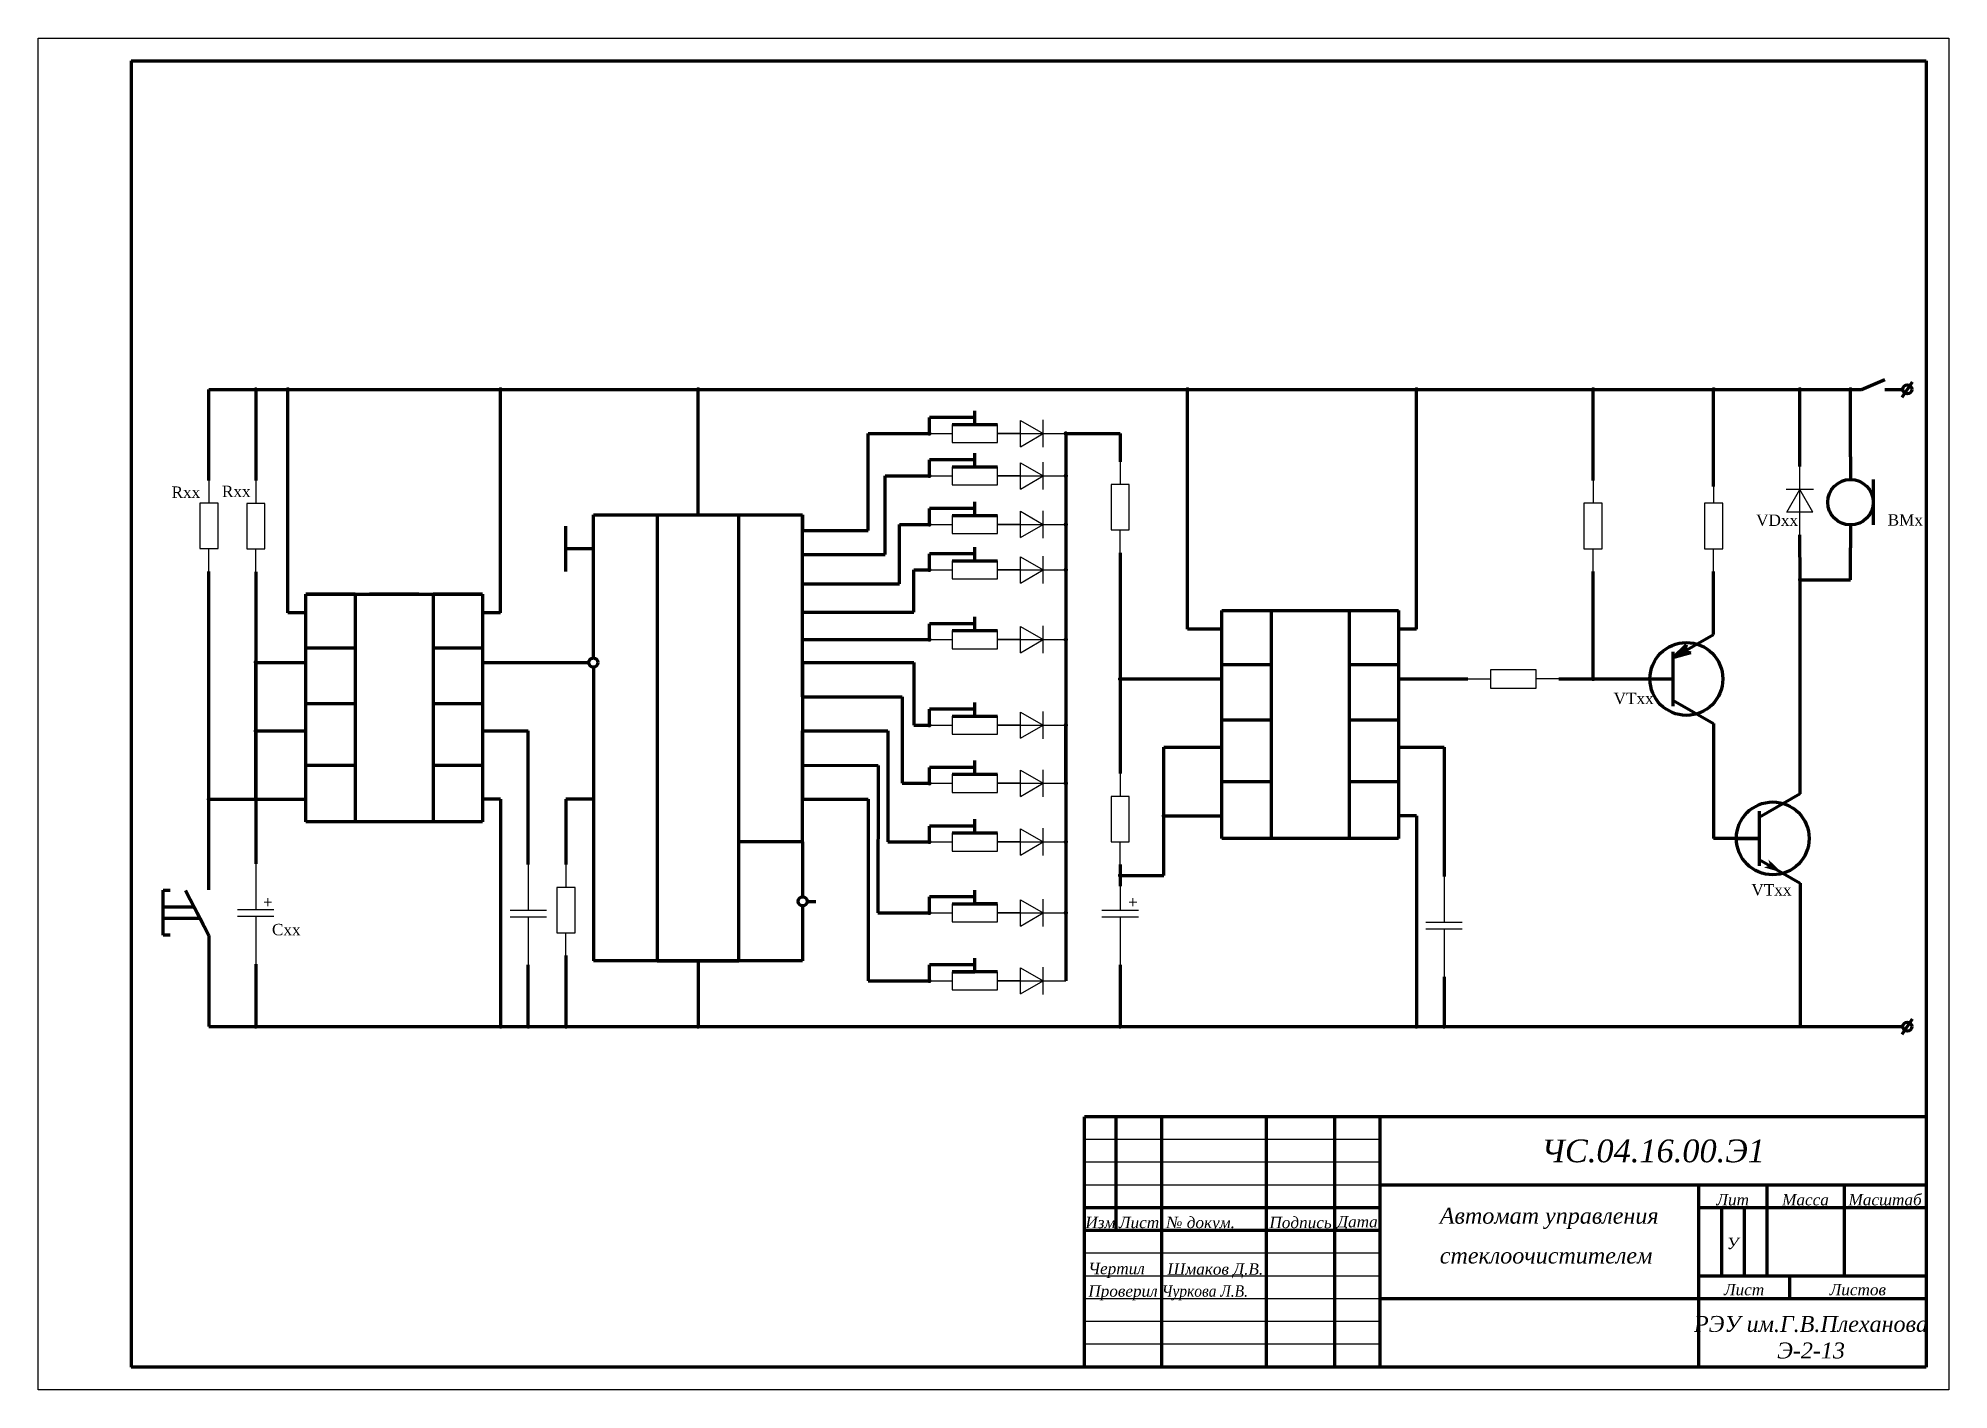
# Model space of a CAD drawing. Header units: millimetres. Extents: x -202 to 218, y 5 to 302.
import ezdxf

# ---------------------------------------------------------------- set-up
doc = ezdxf.new("R2010")
doc.units = ezdxf.units.MM
doc.layers.add('obvodka', color=7, linetype='Continuous', lineweight=90)
doc.layers.add('razmer', color=7, linetype='Continuous')
doc.styles.add('1', font='timesi.ttf', dxfattribs={"width": 0.9})
doc.styles.get("Standard").update_dxf_attribs({"font": 'timesi.ttf'})

# ---------------------------------------------------------------- blocks, each defined once
blk = doc.blocks.new('Temp')
for p, q in [((-20, 0), (-15, 0)), ((0, 0), (-5, 0))]:
    blk.add_line(p, q)
blk.add_lwpolyline([(-15, -2), (-5, -2), (-5, 2), (-15, 2)], close=True)
blk = doc.blocks.new('Point')
at = {"linetype": 'Continuous', "ltscale": 4, "const_width": 0.4}
blk.add_lwpolyline([(0, -0.2, 1), (0, 0.2, 1)], format="xyb", close=True, dxfattribs=at)
blk = doc.blocks.new('Узел')
at = {"xscale": 1.199999999999989, "yscale": 1.199999999999989, "zscale": 1.2}
blk.add_blockref('Point', (0, 0), dxfattribs=at)
blk = doc.blocks.new('Temp2')
for p, q in [((-22, 0), (-12, 0)), ((-12, -4), (-12, 4)), ((-10.5, -4), (-10.5, 4)), ((-10.5, 0), (0, 0))]:
    blk.add_line(p, q)
blk = doc.blocks.new('Temp1')
blk.add_blockref('Temp2', (0, 0))
blk = doc.blocks.new('Temp5')
for p, q in [((-15, 0), (0, 0)), ((-10, -2.89), (-10, 2.89)), ((-10, 2.89), (-5, 0)), ((-10, -2.89), (-5, 0)), ((-5, -3), (-5, 3))]:
    blk.add_line(p, q)
blk = doc.blocks.new('Temp9')
for p, q in [((-9.81, 19), (-15, 19)), ((-4.62, 10), (-9.81, 19)), ((4.62, 10), (9.81, 19)), ((9.81, 19), (15, 19)), ((-6, 10), (6, 10)), ((0, 10), (0, 0))]:
    blk.add_line(p, q)
blk.add_circle((0, 13), 8)
blk.add_solid([(7.5, 14.99), (4.63, 12.03), (6.37, 11.03), (6, 12.39)])

msp = doc.modelspace()

# ---------------------------------------------------------------- linework, layer by layer
at = {"layer": 'obvodka'}
for p, q in [((-181.1, 297.15), (-181.1, 10.15)), ((-181.1, 297.15), (213.44, 297.15)), ((213.44, 297.15), (213.44, 10.15)), ((199.25, 224.99), (204.36, 227.13)), ((-164.03, 205), (-164.03, 224.95)), ((-164.03, 224.95), (-153.73, 224.95)), ((-153.73, 224.95), (-146.69, 224.99)), ((-153.73, 224.95), (-153.73, 204.93)), ((-146.69, 175.89), (-146.69, 224.99)), ((-146.69, 224.99), (199.25, 224.99)), ((-99.92, 175.89), (-99.92, 224.99)), ((-56.51, 197.42), (-56.51, 224.99)), ((-22.32, 224.99), (21.51, 224.99)), ((51.07, 172.28), (51.07, 224.99)), ((101.42, 172.28), (101.42, 224.99)), ((140.24, 204.97), (140.24, 224.99)), ((166.75, 203.62), (166.75, 224.99)), ((185.7, 208.02), (185.7, 224.99)), ((196.84, 210.19), (196.84, 224.99)), ((204.36, 224.99), (208.32, 224.99)), ((208.17, 223.31), (210.47, 226.67)), ((4.34, 218.78), (-5.66, 218.78)), ((-5.66, 215.28), (-5.66, 218.78)), ((4.34, 217.28), (4.34, 220.28)), ((-19.14, 193.97), (-19.14, 215.28)), ((-19.14, 215.28), (-5.66, 215.28)), ((-0.66, 217.28), (9.34, 217.28)), ((24.34, 215.28), (36.28, 215.28)), ((24.34, 215.28), (24.34, 95.02)), ((36.28, 215.28), (36.28, 209.09)), ((4.34, 207.98), (4.34, 210.98)), ((196.84, 210.19), (196.84, 205.19)), ((-15.37, 188.7), (-15.37, 205.98)), ((-15.37, 205.98), (-5.66, 205.98)), ((4.34, 209.48), (-5.66, 209.48)), ((-5.66, 205.98), (-5.66, 209.48)), ((-0.66, 207.98), (9.34, 207.98)), ((201.84, 205.19), (201.84, 195.19)), ((-79.51, 197.42), (-33.51, 197.42)), ((-79.51, 197.42), (-65.51, 197.42)), ((-79.51, 165.96), (-79.51, 197.42)), ((-65.51, 197.42), (-65.51, 99.42)), ((-47.51, 99.42), (-47.51, 197.42)), ((-47.51, 197.42), (-33.51, 197.42)), ((-33.51, 197.42), (-33.51, 193.97)), ((-33.51, 164.96), (-33.51, 197.42)), ((4.34, 198.8), (-5.66, 198.8)), ((-5.66, 195.3), (-5.66, 198.8)), ((4.34, 197.3), (4.34, 200.3)), ((-85.54, 184.96), (-85.54, 194.96)), ((-33.51, 193.97), (-19.14, 193.97)), ((-12.21, 182.24), (-12.21, 195.3)), ((-12.21, 195.3), (-5.66, 195.3)), ((-0.66, 197.3), (9.34, 197.3)), ((196.84, 195.19), (196.84, 190.19)), ((-79.51, 189.96), (-85.54, 189.96)), ((4.34, 187.33), (4.34, 190.33)), ((36.28, 189.09), (36.28, 140.56)), ((185.75, 183.15), (185.7, 193.02)), ((196.84, 183.15), (196.84, 190.19)), ((-164.03, 115.05), (-164.03, 185)), ((-153.73, 184.93), (-153.73, 120.71)), ((-33.51, 188.7), (-15.37, 188.7)), ((-9.04, 176), (-9.04, 185.33)), ((-9.04, 185.33), (-5.66, 185.33)), ((4.34, 188.83), (-5.66, 188.83)), ((-5.66, 185.33), (-5.66, 188.83)), ((-0.66, 187.33), (9.34, 187.33)), ((140.24, 161.35), (140.24, 184.97)), ((166.75, 176.35), (166.75, 184.97)), ((-33.51, 182.26), (-12.21, 182.24)), ((185.75, 141.32), (185.75, 183.15)), ((185.75, 183.15), (196.84, 183.15)), ((-142.74, 129.93), (-142.74, 180.01)), ((-142.74, 180.01), (-103.87, 180.01)), ((-131.87, 180.01), (-142.74, 180.01)), ((-131.87, 180.01), (-131.87, 129.93)), ((-117.87, 180.01), (-128.74, 180.01)), ((-103.87, 180.01), (-114.74, 180.01)), ((-114.74, 180.01), (-114.74, 129.93)), ((-103.87, 180.01), (-103.87, 129.93)), ((-142.74, 175.89), (-146.69, 175.89)), ((-99.92, 175.89), (-103.87, 175.89)), ((-33.51, 176), (-9.04, 176)), ((4.34, 173.5), (-5.66, 173.5)), ((-5.66, 170), (-5.66, 173.5)), ((4.34, 172), (4.34, 175)), ((58.6, 172.28), (51.07, 172.28)), ((58.6, 126.32), (58.6, 176.4)), ((58.6, 176.4), (97.47, 176.4)), ((69.47, 176.4), (69.47, 126.32)), ((86.6, 176.4), (86.6, 126.32)), ((97.47, 176.4), (97.47, 126.32)), ((101.42, 172.28), (97.47, 172.28)), ((166.75, 171.16), (166.75, 176.35)), ((-142.74, 168.17), (-131.87, 168.17)), ((-114.74, 168.17), (-103.87, 168.17)), ((-33.51, 170), (-5.66, 170)), ((-0.66, 172), (9.34, 172)), ((157.75, 165.97), (166.75, 171.16)), ((157.75, 165.97), (160.73, 168.83)), ((160.73, 168.83), (160.36, 167.47)), ((-153.73, 134.92), (-153.73, 164.96)), ((-153.73, 164.96), (-153.73, 149.94)), ((-153.73, 164.96), (-142.74, 164.96)), ((-103.87, 164.96), (-80.51, 164.96)), ((-79.51, 163.96), (-79.51, 99.42)), ((-33.51, 164.96), (-9.04, 165)), ((-33.51, 164.96), (-33.51, 134.92)), ((-33.51, 157.45), (-33.51, 164.96)), ((-9.04, 165), (-9.04, 151.2)), ((58.6, 164.56), (69.47, 164.56)), ((86.6, 164.56), (97.47, 164.56)), ((157.75, 167.35), (157.75, 155.35)), ((161.72, 167.09), (157.75, 165.97)), ((160.36, 167.47), (161.72, 167.09)), ((36.28, 161.35), (58.6, 161.35)), ((97.47, 161.35), (112.72, 161.35)), ((132.72, 161.35), (147.75, 161.35)), ((147.75, 161.35), (157.75, 161.35)), ((-142.74, 155.95), (-131.87, 155.95)), ((-114.74, 155.95), (-103.87, 155.95)), ((-33.51, 157.45), (-11.62, 157.45)), ((-11.62, 157.45), (-11.62, 138.42)), ((4.34, 153.2), (4.34, 156.2)), ((157.81, 156.7), (166.75, 151.53)), ((4.34, 154.7), (-5.66, 154.7)), ((-5.66, 151.2), (-5.66, 154.7)), ((-0.66, 153.2), (9.34, 153.2)), ((58.6, 152.34), (69.47, 152.34)), ((86.6, 152.34), (97.47, 152.34)), ((166.75, 151.53), (166.75, 146.35)), ((-153.73, 149.94), (-142.74, 149.94)), ((-103.87, 149.94), (-93.84, 149.94)), ((-93.84, 120.56), (-93.84, 149.94)), ((-33.51, 149.94), (-14.82, 149.94)), ((-33.51, 125.54), (-33.51, 149.94)), ((-14.82, 149.94), (-14.82, 125.54)), ((-9.04, 151.2), (-5.66, 151.2)), ((24.34, 138.42), (24.34, 151.2)), ((4.34, 140.42), (4.34, 143.42)), ((45.89, 118.18), (45.89, 146.33)), ((45.89, 146.33), (58.6, 146.33)), ((97.47, 146.33), (107.5, 146.33)), ((107.5, 146.33), (107.5, 117.91)), ((166.75, 146.35), (166.75, 126.32)), ((-142.74, 142.43), (-131.87, 142.43)), ((-114.74, 142.43), (-103.87, 142.43)), ((-33.51, 142.43), (-16.93, 142.32)), ((-16.93, 142.32), (-16.98, 109.95)), ((4.34, 141.92), (-5.66, 141.92)), ((-5.66, 138.42), (-5.66, 141.92)), ((-0.66, 140.42), (9.34, 140.42)), ((58.6, 138.82), (69.47, 138.82)), ((86.6, 138.82), (97.47, 138.82)), ((185.75, 136.14), (185.75, 141.32)), ((-164.03, 134.92), (-142.74, 134.92)), ((-99.92, 134.92), (-103.87, 134.92)), ((-99.92, 134.92), (-99.92, 84.97)), ((-79.51, 134.92), (-85.54, 134.92)), ((-85.54, 134.92), (-85.54, 120.56)), ((-33.51, 134.92), (-19.14, 134.92)), ((-19.14, 134.92), (-19.14, 95)), ((-11.62, 138.42), (-5.66, 138.42)), ((185.75, 136.14), (176.75, 130.94)), ((4.34, 127.54), (4.34, 130.54)), ((45.89, 126.78), (45.89, 131.31)), ((45.89, 131.31), (58.6, 131.31)), ((101.42, 131.31), (97.47, 131.31)), ((101.42, 131.31), (101.42, 84.97)), ((176.75, 132.32), (176.75, 120.32)), ((-103.87, 129.93), (-142.74, 129.93)), ((4.34, 129.04), (-5.66, 129.04)), ((-5.66, 125.54), (-5.66, 129.04)), ((-0.66, 127.54), (9.34, 127.54)), ((97.47, 126.32), (58.6, 126.32)), ((176.75, 126.32), (166.75, 126.32)), ((171.75, 126.32), (176.75, 126.32)), ((-33.51, 125.54), (-47.51, 125.54)), ((-33.51, 125.54), (-33.51, 113.48)), ((-14.82, 125.54), (-5.66, 125.54)), ((36.28, 120.56), (36.28, 115.8)), ((36.28, 118.18), (45.89, 118.18)), ((176.75, 121.7), (185.75, 116.51)), ((-174.11, 105.02), (-174.11, 114.91)), ((-174.11, 114.91), (-172.53, 114.91)), ((-164.02, 105), (-169.2, 114.9)), ((4.34, 113.45), (-5.66, 113.45)), ((-5.66, 109.95), (-5.66, 113.45)), ((4.34, 111.95), (4.34, 114.95)), ((185.75, 116.51), (185.75, 111.32)), ((-174.11, 109.97), (-174.11, 112.44)), ((-167.26, 111.19), (-174.11, 111.21)), ((-167.91, 112.44), (-166.61, 109.95)), ((-166.61, 109.95), (-167.26, 111.19)), ((-166.61, 109.95), (-165.33, 107.5)), ((-33.51, 111.48), (-33.51, 99.42)), ((-32.51, 112.48), (-30.59, 112.48)), ((-16.98, 109.95), (-5.66, 109.95)), ((-0.66, 111.95), (9.34, 111.95)), ((9.34, 111.95), (4.04, 111.95)), ((185.75, 111.32), (185.75, 84.97)), ((-165.97, 108.72), (-174.11, 108.73)), ((-172.53, 105.02), (-174.11, 105.02)), ((-165.33, 107.5), (-165.97, 108.72)), ((-164.02, 105), (-164.02, 84.97)), ((-153.73, 98.71), (-153.73, 84.97)), ((-93.84, 85.21), (-93.84, 98.56)), ((-85.54, 100.56), (-85.54, 84.97)), ((-33.51, 99.42), (-79.51, 99.42)), ((-65.51, 99.42), (-47.51, 99.42)), ((-56.51, 99.42), (-56.51, 84.97)), ((-5.66, 95.02), (-5.66, 98.52)), ((4.34, 98.52), (-5.66, 98.52)), ((9.34, 97.02), (-0.66, 97.02)), ((-0.66, 97.02), (4.34, 97.02)), ((4.34, 97.02), (4.34, 100.02)), ((36.28, 98.56), (36.28, 84.97)), ((-19.14, 95), (-5.66, 95.02)), ((107.5, 95.91), (107.5, 84.97)), ((-164.02, 84.97), (208.32, 84.97)), ((-164.02, 84.97), (-142.74, 84.97)), ((-99.92, 84.97), (-93.84, 84.97)), ((208.17, 83.28), (210.47, 86.65)), ((213.44, 65.15), (28.44, 65.15)), ((28.44, 10.15), (28.44, 65.15)), ((35.44, 40.15), (35.44, 65.15)), ((45.44, 10.15), (45.44, 65.15)), ((68.44, 10.15), (68.44, 65.15)), ((83.44, 10.15), (83.44, 65.15)), ((93.44, 10.15), (93.44, 65.15)), ((213.44, 50.15), (93.44, 50.15)), ((163.44, 50.15), (163.44, 10.15)), ((178.44, 50.15), (178.44, 30.15)), ((195.44, 50.15), (195.44, 30.15)), ((93.44, 45.15), (28.44, 45.15)), ((213.44, 45.15), (163.44, 45.15)), ((168.44, 45.15), (168.44, 30.15)), ((173.44, 45.15), (173.44, 30.15)), ((93.44, 40.15), (28.44, 40.15)), ((213.44, 30.15), (163.44, 30.15)), ((183.44, 30.15), (183.44, 25.15)), ((213.44, 25.15), (93.44, 25.15)), ((213.44, 25.15), (163.44, 25.15)), ((28.44, 10.15), (-181.1, 10.15)), ((213.44, 10.15), (28.44, 10.15))]:
    msp.add_line(p, q, dxfattribs=at)
for centre, radius in [((209.32, 224.99), 1), ((196.84, 200.19), 5), ((160.75, 161.35), 8), ((-79.51, 164.96), 1), ((179.75, 126.32), 8), ((-33.51, 112.48), 1), ((209.32, 84.97), 1)]:
    msp.add_circle(centre, radius, dxfattribs=at)
at = {"layer": 'razmer'}
for p, q in [((-201.56, 5.15), (-201.56, 302.15)), ((-201.56, 302.15), (218.44, 302.15)), ((8.44, 302.15), (218.44, 302.15)), ((218.44, 302.15), (218.44, 5.15)), ((93.44, 60.15), (28.44, 60.15)), ((93.44, 55.15), (28.44, 55.15)), ((93.44, 50.15), (28.44, 50.15)), ((93.44, 35.15), (28.44, 35.15)), ((93.44, 30.15), (28.44, 30.15)), ((93.44, 25.15), (28.44, 25.15)), ((93.44, 20.15), (28.44, 20.15)), ((93.44, 15.15), (28.44, 15.15)), ((218.44, 5.15), (-201.56, 5.15))]:
    msp.add_line(p, q, dxfattribs=at)

# ---------------------------------------------------------------- block references
for name, p in [('Узел', (-153.73, 224.95)), ('Узел', (-146.69, 224.99)), ('Узел', (-99.92, 224.99)), ('Узел', (-56.48, 224.99)), ('Узел', (51.07, 224.99)), ('Узел', (101.42, 224.99)), ('Узел', (140.24, 224.99)), ('Узел', (166.75, 224.99)), ('Узел', (185.7, 224.99)), ('Узел', (196.84, 224.99)), ('Узел', (-5.66, 215.28)), ('Temp5', (24.34, 215.28)), ('Узел', (24.34, 215.28)), ('Узел', (-5.66, 205.98)), ('Temp5', (24.34, 205.98)), ('Узел', (24.34, 205.98)), ('Temp5', (24.34, 195.3)), ('Узел', (-5.66, 195.3)), ('Узел', (24.34, 195.3)), ('Узел', (-5.66, 185.33)), ('Temp5', (24.34, 185.33)), ('Узел', (24.34, 185.33)), ('Узел', (185.75, 183.15)), ('Temp5', (24.34, 170)), ('Узел', (-5.66, 170)), ('Узел', (24.34, 170)), ('Узел', (-153.73, 165.04)), ('Узел', (36.28, 161.35)), ('Узел', (140.24, 161.35)), ('Узел', (-5.66, 151.2)), ('Temp5', (24.34, 151.2)), ('Узел', (24.34, 151.2)), ('Узел', (-153.73, 149.94)), ('Узел', (-5.66, 138.42)), ('Temp5', (24.34, 138.42)), ('Узел', (24.34, 138.42)), ('Узел', (-164.03, 134.92)), ('Узел', (45.89, 131.31)), ('Узел', (-5.66, 125.54)), ('Temp5', (24.34, 125.54)), ('Узел', (24.34, 125.54)), ('Узел', (36.28, 118.18)), ('Узел', (-5.66, 109.95)), ('Temp5', (24.34, 109.95)), ('Узел', (24.34, 109.95)), ('Temp5', (24.34, 95.02)), ('Узел', (-5.66, 95)), ('Узел', (-153.73, 84.97)), ('Узел', (-99.92, 84.97)), ('Узел', (-93.84, 84.97)), ('Узел', (-85.54, 84.97)), ('Узел', (-56.51, 84.97)), ('Узел', (36.28, 84.97)), ('Узел', (101.42, 84.97)), ('Узел', (107.5, 84.97))]:
    msp.add_blockref(name, p)
for name, p, rotation in [('Temp', (14.34, 215.28), 360), ('Temp', (14.34, 205.98), 360), ('Temp', (36.28, 209.09), 90), ('Temp5', (185.7, 208.02), 90), ('Temp', (-164.03, 205), 90), ('Temp', (-153.73, 204.93), 90), ('Temp', (140.24, 204.97), 90), ('Temp', (166.75, 204.97), 90), ('Temp', (14.34, 195.3), 360), ('Temp', (14.34, 185.33), 360), ('Temp', (14.34, 170), 360), ('Temp', (132.72, 161.35), 360), ('Temp', (14.34, 151.2), 360), ('Temp', (14.34, 138.42), 360), ('Temp', (36.28, 140.56), 90), ('Temp9', (166.75, 126.32), 270), ('Temp', (14.34, 125.54), 360), ('Temp1', (-153.73, 98.71), 270), ('Temp1', (-93.84, 98.56), 270), ('Temp', (-85.54, 120.56), 90), ('Temp1', (36.28, 98.56), 270), ('Temp1', (107.5, 95.91), 270), ('Temp', (14.34, 109.95), 360), ('Temp', (14.34, 95.02), 360)]:
    msp.add_blockref(name, p, dxfattribs=dict(rotation=rotation))

# ---------------------------------------------------------------- texts
at = {"char_height": 2.5, "attachment_point": 1}
for s, insert, width in [('{\\fTimes New Roman|b0|i0|c0|p18;Rxx}', (-172.24, 203.65), 7.037), ('{\\fTimes New Roman|b0|i0|c0|p18;Rxx}', (-161.17, 203.82), 7.037), ('{\\fTimes New Roman|b0|i0|c0|p18;VDxx}', (176.08, 197.49), 9.5794), ('{\\fTimes New Roman|b0|i0|c204|p18;ВMx}', (205, 197.55), 8.0833), ('{\\fTimes New Roman|b0|i0|c0|p18;VTxx}', (144.76, 158.33), 9.5794), ('{\\fTimes New Roman|b0|i0|c0|p18;VTxx}', (175.05, 116.26), 9.5794), ('{\\fTimes New Roman|b0|i0|c0|p18;Cxx}', (-150.17, 107.53), 7.037)]:
    msp.add_mtext(s, dxfattribs=dict(at, insert=insert, width=width))
at = {"layer": 'obvodka', "char_height": 2.5, "width": 3.476, "attachment_point": 1}
for insert in [(-152.39, 113.53), (37.78, 113.53)]:
    msp.add_mtext('{+}', dxfattribs=dict(at, insert=insert))
at = {"layer": 'obvodka', "insert": (-155, 95), "char_height": 5, "attachment_point": 1}
msp.add_mtext('{\\FARSimp.shx|c0;\\H0.5x;', dxfattribs=at)
at = {"layer": 'obvodka', "attachment_point": 1}
for s, width, heights, insert, char_height in [('{\\pxqc;ЧС.04.16.00.Э1}', 120, [2.73], (93.44, 60.15), 5), ('\\pxqc;{\\fTimes New Roman|b0|i1|c204|p18;Лит}', 15, [2.73], (163.44, 48.17), 2.5), ('\\pxqc;{\\fTimes New Roman|b0|i1|c204|p18;Масса}', 17, [2.73], (178.44, 48.17), 2.5), ('\\pxqc;{\\fTimes New Roman|b0|i1|c204|p18;Масштаб}', 18, [2.73], (195.44, 48.17), 2.5), ('\\pxqc;{\\fTimes New Roman|b0|i1|c204|p18;Изм}', 7, [2.73], (28.44, 43.17), 2.5), ('\\pxqc;{\\fTimes New Roman|b0|i1|c204|p18;Лист}', 10, [2.73], (35.44, 43.17), 2.5), ('\\pxql;{\\fTimes New Roman|b0|i1|c204|p18;№\\fTimes New Roman|b0|i1|c0|p18; \\fTimes New Roman|b0|i1|c204|p18;докум\\fTimes New Roman|b0|i1|c0|p18;.}', 23, [2.73], (46.42, 43.17), 2.5), ('\\pxqc;{\\fTimes New Roman|b0|i1|c204|p18;Подпись}', 15, [2.73], (68.44, 43.17), 2.5), ('\\pxqc;{\\fTimes New Roman|b0|i1|c204|p18;Дата}', 10, [2.73], (83.44, 43.33), 2.5), ('{\\pxsm1.5;Автомат управления стеклоочистителем}', 70, [25], (106.55, 45.15), 3.5), ('\\pxqc;{\\fTimes New Roman|b0|i1|c204|p18;У}', 5, [2.73], (168.44, 38.57), 2.5), ('\\pxql;{\\fTimes New Roman|b0|i1|c204|p18;Чертил}', 17, [2.73], (29.26, 33.05), 2.5), ('{\\pxql;\\fTimes New Roman|b0|i1|c204|p18;Шмаков Д.В.}', 23, [2.73], (46.66, 32.94), 2.5), ('\\pxqc;{\\fTimes New Roman|b0|i1|c204|p18;Лист}', 20, [2.73], (163.44, 28.41), 2.5), ('\\pxqc;{\\fTimes New Roman|b0|i1|c204|p18;Листов}', 30, [0], (183.44, 28.41), 2.5), ('{\\pxqc;\\fTimes New Roman|b0|i1|c204|p18;РЭУ им.Г.В.Плеханова\\PЭ-2-13}', 53.1453, [0], (161.58, 21.37), 3.5)]:
    msp.add_mtext_dynamic_manual_height_columns(s, width=width, gutter_width=12.5, heights=heights, dxfattribs=dict(at, insert=insert, char_height=char_height))
at = {"layer": 'obvodka'}
note = msp.add_mtext_dynamic_manual_height_columns('\\pxql;Проверил\\P', width=17, gutter_width=12.5, heights=[2.73, 0], dxfattribs=dict(at, insert=(29.28, 28.1), char_height=2.5, attachment_point=1))
for column, words in zip(note.columns.linked_columns, ['\\pxql;']):
    column.text = words
note = msp.add_mtext_dynamic_manual_height_columns('{\\pxql;Чуркова Л.В.}', width=27.5441, gutter_width=12.5, heights=[2.73, 0], dxfattribs=dict(at, insert=(45.44, 28.1), char_height=2.5, attachment_point=1, style='1'))

doc.saveas('drawing.dxf')
